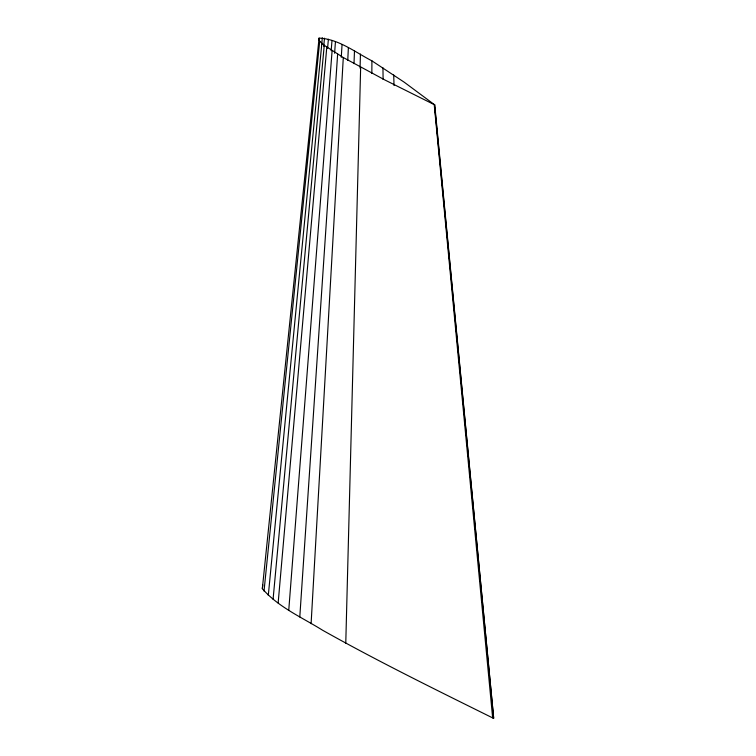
<?xml version="1.0" encoding="UTF-8"?>
<svg xmlns="http://www.w3.org/2000/svg" width="756" height="756" viewBox="0 0 756 756"><rect width="100%" height="100%" fill="white"/><g stroke="black" fill="none" stroke-linecap="round" stroke-linejoin="round"><path stroke-width="1.13" d="M371.839 73.474L371.924 60.849C355.216 52.202 338.452 38.906 319.079 38.112L318.862 40.002L319.712 41.211L324.248 45.294L343.29 57.532L384.842 79.956L434.747 104.886L493.668 718.2L492.657 717.907C435.522 689.585 378.227 661.462 322.604 630.249C302.06 617.397 278.425 607.285 262.332 588.678L319.079 38.112M345.766 643.28L360.65 67.35M360.064 68.144L360.442 54.082M354.006 63.646L354.488 50.822M347.751 60.404L348.374 47.656M311.103 623.681L343.29 57.532M341.277 57.314L342.043 44.632M299.792 616.99L337.63 54.186M334.606 53.251L335.437 41.778M288.764 610.13L332.101 50.746M331.175 50.746L331.988 40.455M327.594 48.356L328.378 39.227M278.151 602.986L326.781 47.165M323.748 46.154L324.494 38.178M273.086 599.253L324.248 45.294M321.659 44.632L322.321 37.8M268.304 595.341L321.848 43.338M264.024 591.088L319.712 41.211M262.332 588.678L262.767 584.908M371.924 60.849L404.224 82.196L434.747 104.886M493.668 718.2L434.483 104.593M434.237 104.734L492.657 717.907M393.706 74.948L394.037 85.532M382.952 67.823L383.103 79.437"/></g></svg>
